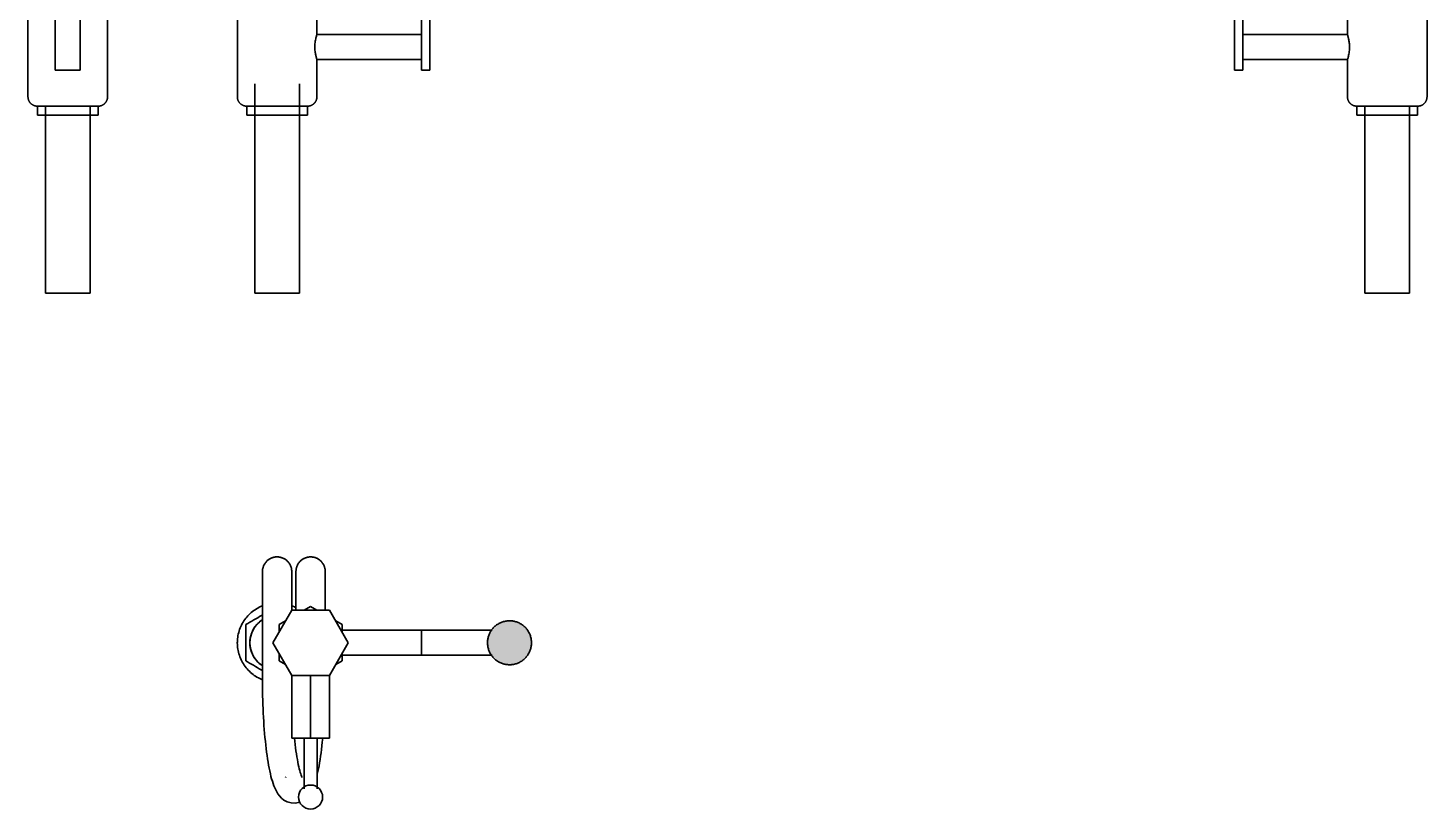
# Model space of a CAD drawing. Header units: millimetres. Extents: x -11989 to -4071, y -1478 to 4600.
# Drawn here: x -10757 to -10089, y 3761 to 4134 of the extents above; entities that cross this region are included whole.
import ezdxf

# ---------------------------------------------------------------- set-up
doc = ezdxf.new("R2010")
doc.units = ezdxf.units.MM
doc.layers.add('P-PIPE', color=7, linetype='Continuous', lineweight=35)

# ---------------------------------------------------------------- blocks, each defined once
blk = doc.blocks.new('Закладная прямая СГК_до70гр_ - Закладная прямая СГК_до70гр_-21976343-Разрез 4')
at = {"layer": 'P-PIPE'}
for p, q in [((-10176.79, 4113.69), (-10176.79, 4144.69)), ((-10126.79, 4148.44), (-10126.79, 4130.69)), ((-10088.79, 4100.94), (-10088.79, 4148.44)), ((-10180.79, 4138.69), (-10180.79, 4113.69)), ((-10126.79, 4130.69), (-10176.79, 4130.69)), ((-10176.79, 4118.69), (-10126.79, 4118.69)), ((-10126.79, 4118.69), (-10126.79, 4100.94)), ((-10180.79, 4113.69), (-10176.79, 4113.69)), ((-10118.44, 4096.63), (-10118.44, 4007.19)), ((-10097.14, 4007.19), (-10097.14, 4096.63)), ((-10122.29, 4096.44), (-10122.29, 4092.19)), ((-10122.29, 4096.44), (-10093.29, 4096.44)), ((-10122.29, 4092.19), (-10093.29, 4092.19)), ((-10093.29, 4092.19), (-10093.29, 4096.44)), ((-10097.14, 4007.19), (-10118.44, 4007.19))]:
    blk.add_line(p, q, dxfattribs=at)
at = {"layer": 'P-PIPE', "flags": 128}
for points in [[(-10122.29, 4096.44), (-10122.47, 4096.44), (-10122.65, 4096.45), (-10122.83, 4096.47), (-10123.01, 4096.49), (-10123.19, 4096.53), (-10123.36, 4096.56), (-10123.54, 4096.61), (-10123.71, 4096.66), (-10123.88, 4096.72), (-10124.04, 4096.79), (-10124.21, 4096.86), (-10124.37, 4096.94), (-10124.53, 4097.03), (-10124.68, 4097.12), (-10124.83, 4097.22), (-10124.98, 4097.33), (-10125.12, 4097.44), (-10125.26, 4097.55), (-10125.39, 4097.67), (-10125.52, 4097.8), (-10125.64, 4097.93), (-10125.76, 4098.07), (-10125.87, 4098.21), (-10125.98, 4098.35), (-10126.08, 4098.5), (-10126.17, 4098.66), (-10126.26, 4098.81), (-10126.34, 4098.97), (-10126.42, 4099.14), (-10126.49, 4099.3), (-10126.55, 4099.47), (-10126.6, 4099.65), (-10126.65, 4099.82), (-10126.69, 4099.99), (-10126.73, 4100.17), (-10126.75, 4100.35), (-10126.77, 4100.53), (-10126.79, 4100.71), (-10126.79, 4100.89), (-10126.79, 4100.94)], [(-10088.79, 4100.94), (-10088.8, 4100.76), (-10088.81, 4100.58), (-10088.82, 4100.4), (-10088.85, 4100.22), (-10088.88, 4100.04), (-10088.92, 4099.87), (-10088.97, 4099.69), (-10089.02, 4099.52), (-10089.08, 4099.35), (-10089.15, 4099.18), (-10089.22, 4099.02), (-10089.3, 4098.86), (-10089.39, 4098.7), (-10089.48, 4098.55), (-10089.58, 4098.39), (-10089.68, 4098.25), (-10089.79, 4098.11), (-10089.91, 4097.97), (-10090.03, 4097.84), (-10090.16, 4097.71), (-10090.29, 4097.58), (-10090.42, 4097.47), (-10090.57, 4097.36), (-10090.71, 4097.25), (-10090.86, 4097.15), (-10091.01, 4097.05), (-10091.17, 4096.97), (-10091.33, 4096.89), (-10091.49, 4096.81), (-10091.66, 4096.74), (-10091.83, 4096.68), (-10092, 4096.62), (-10092.17, 4096.58), (-10092.35, 4096.54), (-10092.53, 4096.5), (-10092.7, 4096.47), (-10092.88, 4096.45), (-10093.06, 4096.44), (-10093.24, 4096.44), (-10093.29, 4096.44)], [(-10119.23, 4096.44), (-10119.58, 4096.44), (-10119.91, 4096.44), (-10120.22, 4096.44), (-10120.51, 4096.44), (-10120.77, 4096.44), (-10121.02, 4096.44), (-10121.25, 4096.44), (-10121.45, 4096.44), (-10121.64, 4096.44), (-10121.8, 4096.44), (-10121.94, 4096.44), (-10122.05, 4096.44), (-10122.15, 4096.44), (-10122.22, 4096.44), (-10122.26, 4096.44), (-10122.29, 4096.44), (-10122.29, 4096.44)], [(-10122.29, 4096.44), (-10122.28, 4096.44), (-10122.25, 4096.44), (-10122.19, 4096.44), (-10122.11, 4096.44), (-10122, 4096.44), (-10121.88, 4096.44), (-10121.73, 4096.44), (-10121.56, 4096.44), (-10121.36, 4096.44), (-10121.15, 4096.44), (-10120.91, 4096.44), (-10120.65, 4096.44), (-10120.37, 4096.44), (-10120.08, 4096.44), (-10119.76, 4096.44), (-10119.42, 4096.44), (-10119.07, 4096.44), (-10118.69, 4096.44), (-10118.3, 4096.44), (-10117.89, 4096.44), (-10117.47, 4096.44), (-10117.03, 4096.44), (-10116.58, 4096.44), (-10116.11, 4096.44), (-10115.63, 4096.44), (-10115.13, 4096.44), (-10114.63, 4096.44), (-10114.11, 4096.44), (-10113.58, 4096.44), (-10113.05, 4096.44), (-10112.5, 4096.44), (-10111.95, 4096.44), (-10111.39, 4096.44), (-10110.83, 4096.44), (-10110.26, 4096.44), (-10109.68, 4096.44), (-10109.11, 4096.44), (-10108.53, 4096.44), (-10107.95, 4096.44), (-10107.37, 4096.44), (-10106.79, 4096.44), (-10106.21, 4096.44), (-10105.64, 4096.44), (-10105.06, 4096.44), (-10104.5, 4096.44), (-10103.94, 4096.44), (-10103.38, 4096.44), (-10102.83, 4096.44), (-10102.29, 4096.44), (-10101.76, 4096.44), (-10101.23, 4096.44), (-10100.72, 4096.44), (-10100.22, 4096.44), (-10099.73, 4096.44), (-10099.26, 4096.44), (-10098.8, 4096.44), (-10098.35, 4096.44), (-10097.92, 4096.44), (-10097.5, 4096.44), (-10097.1, 4096.44), (-10096.72, 4096.44), (-10096.35, 4096.44), (-10096, 4096.44), (-10095.68, 4096.44), (-10095.37, 4096.44), (-10095.08, 4096.44), (-10094.81, 4096.44), (-10094.56, 4096.44), (-10094.33, 4096.44), (-10094.13, 4096.44), (-10093.95, 4096.44), (-10093.78, 4096.44), (-10093.65, 4096.44), (-10093.53, 4096.44), (-10093.44, 4096.44), (-10093.37, 4096.44), (-10093.32, 4096.44), (-10093.29, 4096.44), (-10093.29, 4096.44)], [(-10093.29, 4096.44), (-10093.3, 4096.44), (-10093.34, 4096.44), (-10093.4, 4096.44), (-10093.48, 4096.44), (-10093.58, 4096.44), (-10093.71, 4096.44), (-10093.86, 4096.44), (-10094.03, 4096.44), (-10094.22, 4096.44), (-10094.44, 4096.44), (-10094.67, 4096.44), (-10094.93, 4096.44), (-10095.21, 4096.44), (-10095.51, 4096.44), (-10095.82, 4096.44), (-10096.16, 4096.44), (-10096.38, 4096.44)]]:
    blk.add_lwpolyline(points, dxfattribs=at)
at = {"layer": 'P-PIPE'}
blk.add_open_spline([(-10126.79, 4130.69), (-10126.79, 4130.68), (-10126.77, 4130.61), (-10126.69, 4130.35), (-10126.56, 4129.9), (-10126.4, 4129.3), (-10126.23, 4128.56), (-10126.06, 4127.71), (-10125.93, 4126.75), (-10125.83, 4125.65), (-10125.81, 4124.64), (-10125.84, 4123.76), (-10125.9, 4122.92), (-10126.02, 4121.87), (-10126.23, 4120.8), (-10126.44, 4119.89), (-10126.7, 4118.97), (-10126.79, 4118.7), (-10126.79, 4118.69)], degree=3, knots=[0, 0, 0, 0, 0.055556, 0.111111, 0.166667, 0.222222, 0.277778, 0.333333, 0.388889, 0.444444, 0.513889, 0.548611, 0.583333, 0.652778, 0.722222, 0.791667, 0.861111, 1, 1, 1, 1], dxfattribs=at)
blk = doc.blocks.new('Закладная прямая СГК _с перкинсом_ - Закладная прямая СГК _с перкинсом_-V39-Разрез 4')
at = {"layer": 'P-PIPE'}
for p, q in [((-10757.06, 4148.44), (-10757.06, 4100.94)), ((-10719.06, 4100.94), (-10719.06, 4148.44)), ((-10744.06, 4113.69), (-10744.06, 4138.69)), ((-10732.06, 4138.69), (-10732.06, 4113.69)), ((-10732.06, 4113.69), (-10744.06, 4113.69)), ((-10748.71, 4096.63), (-10748.71, 4007.19)), ((-10727.41, 4007.19), (-10727.41, 4096.61)), ((-10752.56, 4096.44), (-10752.56, 4092.19)), ((-10752.56, 4096.44), (-10738.06, 4096.44)), ((-10752.56, 4092.19), (-10738.06, 4092.19)), ((-10738.06, 4096.44), (-10723.56, 4096.44)), ((-10738.06, 4092.19), (-10723.56, 4092.19)), ((-10723.56, 4092.19), (-10723.56, 4096.44)), ((-10727.41, 4007.19), (-10748.71, 4007.19))]:
    blk.add_line(p, q, dxfattribs=at)
at = {"layer": 'P-PIPE', "flags": 128}
for points in [[(-10752.56, 4096.44), (-10752.74, 4096.44), (-10752.92, 4096.45), (-10753.1, 4096.47), (-10753.27, 4096.49), (-10753.45, 4096.53), (-10753.63, 4096.56), (-10753.8, 4096.61), (-10753.97, 4096.66), (-10754.14, 4096.72), (-10754.31, 4096.79), (-10754.47, 4096.86), (-10754.63, 4096.94), (-10754.79, 4097.03), (-10754.95, 4097.12), (-10755.1, 4097.22), (-10755.24, 4097.33), (-10755.39, 4097.44), (-10755.52, 4097.55), (-10755.66, 4097.67), (-10755.78, 4097.8), (-10755.91, 4097.93), (-10756.02, 4098.07), (-10756.14, 4098.21), (-10756.24, 4098.35), (-10756.34, 4098.5), (-10756.44, 4098.66), (-10756.53, 4098.81), (-10756.61, 4098.97), (-10756.68, 4099.14), (-10756.75, 4099.3), (-10756.81, 4099.47), (-10756.87, 4099.65), (-10756.92, 4099.82), (-10756.96, 4099.99), (-10756.99, 4100.17), (-10757.02, 4100.35), (-10757.04, 4100.53), (-10757.05, 4100.71), (-10757.06, 4100.89), (-10757.06, 4100.94)], [(-10719.06, 4100.94), (-10719.06, 4100.76), (-10719.07, 4100.58), (-10719.09, 4100.4), (-10719.11, 4100.22), (-10719.15, 4100.04), (-10719.19, 4099.87), (-10719.23, 4099.69), (-10719.28, 4099.52), (-10719.34, 4099.35), (-10719.41, 4099.18), (-10719.49, 4099.02), (-10719.56, 4098.86), (-10719.65, 4098.7), (-10719.74, 4098.55), (-10719.84, 4098.39), (-10719.95, 4098.25), (-10720.06, 4098.11), (-10720.17, 4097.97), (-10720.29, 4097.84), (-10720.42, 4097.71), (-10720.55, 4097.58), (-10720.69, 4097.47), (-10720.83, 4097.36), (-10720.98, 4097.25), (-10721.13, 4097.15), (-10721.28, 4097.05), (-10721.44, 4096.97), (-10721.6, 4096.89), (-10721.76, 4096.81), (-10721.93, 4096.74), (-10722.09, 4096.68), (-10722.27, 4096.62), (-10722.44, 4096.58), (-10722.61, 4096.54), (-10722.79, 4096.5), (-10722.97, 4096.47), (-10723.15, 4096.45), (-10723.33, 4096.44), (-10723.51, 4096.44), (-10723.56, 4096.44)], [(-10749.59, 4096.44), (-10749.93, 4096.44), (-10750.26, 4096.44), (-10750.56, 4096.44), (-10750.84, 4096.44), (-10751.11, 4096.44), (-10751.35, 4096.44), (-10751.57, 4096.44), (-10751.77, 4096.44), (-10751.95, 4096.44), (-10752.1, 4096.44), (-10752.24, 4096.44), (-10752.35, 4096.44), (-10752.43, 4096.44), (-10752.5, 4096.44), (-10752.54, 4096.44), (-10752.56, 4096.44), (-10752.56, 4096.44)], [(-10752.56, 4096.44), (-10752.54, 4096.44), (-10752.51, 4096.44), (-10752.45, 4096.44), (-10752.37, 4096.44), (-10752.27, 4096.44), (-10752.14, 4096.44), (-10751.99, 4096.44), (-10751.82, 4096.44), (-10751.63, 4096.44), (-10751.41, 4096.44), (-10751.18, 4096.44), (-10750.92, 4096.44), (-10750.64, 4096.44), (-10750.34, 4096.44), (-10750.02, 4096.44), (-10749.69, 4096.44), (-10749.33, 4096.44), (-10748.96, 4096.44), (-10748.57, 4096.44), (-10748.16, 4096.44), (-10747.73, 4096.44), (-10747.3, 4096.44), (-10746.84, 4096.44), (-10746.37, 4096.44), (-10745.89, 4096.44), (-10745.4, 4096.44), (-10744.89, 4096.44), (-10744.37, 4096.44), (-10743.85, 4096.44), (-10743.31, 4096.44), (-10742.77, 4096.44), (-10742.21, 4096.44), (-10741.65, 4096.44), (-10741.09, 4096.44), (-10740.52, 4096.44), (-10739.95, 4096.44), (-10739.37, 4096.44), (-10738.79, 4096.44), (-10738.21, 4096.44), (-10738.06, 4096.44)], [(-10738.06, 4096.44), (-10737.48, 4096.44), (-10736.9, 4096.44), (-10736.32, 4096.44), (-10735.75, 4096.44), (-10735.18, 4096.44), (-10734.61, 4096.44), (-10734.05, 4096.44), (-10733.5, 4096.44), (-10732.95, 4096.44), (-10732.41, 4096.44), (-10731.88, 4096.44), (-10731.36, 4096.44), (-10730.85, 4096.44), (-10730.35, 4096.44), (-10729.87, 4096.44), (-10729.4, 4096.44), (-10728.94, 4096.44), (-10728.5, 4096.44), (-10728.07, 4096.44), (-10727.65, 4096.44), (-10727.26, 4096.44), (-10726.88, 4096.44), (-10726.52, 4096.44), (-10726.18, 4096.44), (-10725.86, 4096.44), (-10725.55, 4096.44), (-10725.27, 4096.44), (-10725, 4096.44), (-10724.76, 4096.44), (-10724.54, 4096.44), (-10724.34, 4096.44), (-10724.17, 4096.44), (-10724.01, 4096.44), (-10723.88, 4096.44), (-10723.77, 4096.44), (-10723.68, 4096.44), (-10723.62, 4096.44), (-10723.58, 4096.44), (-10723.56, 4096.44), (-10723.56, 4096.44)], [(-10723.56, 4096.44), (-10723.57, 4096.44), (-10723.6, 4096.44), (-10723.66, 4096.44), (-10723.74, 4096.44), (-10723.85, 4096.44), (-10723.97, 4096.44), (-10724.12, 4096.44), (-10724.29, 4096.44), (-10724.49, 4096.44), (-10724.7, 4096.44), (-10724.94, 4096.44), (-10725.19, 4096.44), (-10725.47, 4096.44), (-10725.77, 4096.44), (-10726.09, 4096.44), (-10726.43, 4096.44), (-10726.78, 4096.44)]]:
    blk.add_lwpolyline(points, dxfattribs=at)
blk = doc.blocks.new('Закладная прямая СГК _с перкинсом_ - Закладная прямая СГК _с перкинсом_-V27-Разрез 4')
at = {"layer": 'P-PIPE'}
for p, q in [((-8947.99, 807.75), (-8947.99, 760.25)), ((-8909.99, 790), (-8909.99, 807.75)), ((-8859.99, 804), (-8859.99, 773)), ((-8855.99, 773), (-8855.99, 798)), ((-8859.99, 790), (-8909.99, 790)), ((-8909.99, 760.25), (-8909.99, 778)), ((-8909.99, 778), (-8859.99, 778)), ((-8859.99, 773), (-8855.99, 773)), ((-8939.64, 766.5), (-8939.64, 666.5)), ((-8918.34, 666.5), (-8918.34, 766.5)), ((-8943.49, 755.75), (-8943.49, 751.5)), ((-8943.49, 755.75), (-8914.49, 755.75)), ((-8914.49, 751.5), (-8914.49, 755.75)), ((-8943.49, 751.5), (-8914.49, 751.5)), ((-8928.99, 666.5), (-8939.64, 666.5)), ((-8918.34, 666.5), (-8928.99, 666.5))]:
    blk.add_line(p, q, dxfattribs=at)
at = {"layer": 'P-PIPE', "flags": 128}
for points in [[(-8943.49, 755.75), (-8943.67, 755.75), (-8943.85, 755.76), (-8944.03, 755.78), (-8944.21, 755.81), (-8944.39, 755.84), (-8944.56, 755.88), (-8944.74, 755.93), (-8944.91, 755.98), (-8945.08, 756.04), (-8945.25, 756.11), (-8945.41, 756.18), (-8945.57, 756.26), (-8945.73, 756.34), (-8945.88, 756.44), (-8946.04, 756.54), (-8946.18, 756.64), (-8946.32, 756.75), (-8946.46, 756.87), (-8946.59, 756.99), (-8946.72, 757.11), (-8946.85, 757.25), (-8946.96, 757.38), (-8947.07, 757.52), (-8947.18, 757.67), (-8947.28, 757.82), (-8947.38, 757.97), (-8947.46, 758.13), (-8947.54, 758.29), (-8947.62, 758.45), (-8947.69, 758.62), (-8947.75, 758.79), (-8947.81, 758.96), (-8947.85, 759.13), (-8947.89, 759.31), (-8947.93, 759.49), (-8947.96, 759.66), (-8947.98, 759.84), (-8947.99, 760.02), (-8947.99, 760.2), (-8947.99, 760.25)], [(-8940.44, 755.75), (-8940.78, 755.75), (-8941.11, 755.75), (-8941.42, 755.75), (-8941.71, 755.75), (-8941.98, 755.75), (-8942.22, 755.75), (-8942.45, 755.75), (-8942.66, 755.75), (-8942.84, 755.75), (-8943, 755.75), (-8943.14, 755.75), (-8943.26, 755.75), (-8943.35, 755.75), (-8943.42, 755.75), (-8943.47, 755.75), (-8943.49, 755.75), (-8943.49, 755.75)], [(-8943.49, 755.75), (-8943.48, 755.75), (-8943.45, 755.75), (-8943.39, 755.75), (-8943.31, 755.75), (-8943.21, 755.75), (-8943.08, 755.75), (-8942.93, 755.75), (-8942.76, 755.75), (-8942.56, 755.75), (-8942.35, 755.75), (-8942.11, 755.75), (-8941.86, 755.75), (-8941.58, 755.75), (-8941.28, 755.75), (-8940.96, 755.75), (-8940.62, 755.75), (-8940.27, 755.75), (-8939.9, 755.75), (-8939.5, 755.75), (-8939.1, 755.75), (-8938.67, 755.75), (-8938.23, 755.75), (-8937.78, 755.75), (-8937.31, 755.75), (-8936.83, 755.75), (-8936.33, 755.75), (-8935.83, 755.75), (-8935.31, 755.75), (-8934.78, 755.75), (-8934.25, 755.75), (-8933.7, 755.75), (-8933.15, 755.75), (-8932.59, 755.75), (-8932.03, 755.75), (-8931.46, 755.75), (-8930.89, 755.75), (-8930.31, 755.75), (-8929.73, 755.75), (-8929.15, 755.75), (-8928.57, 755.75), (-8927.99, 755.75), (-8927.41, 755.75), (-8926.84, 755.75), (-8926.27, 755.75), (-8925.7, 755.75), (-8925.14, 755.75), (-8924.58, 755.75), (-8924.03, 755.75), (-8923.49, 755.75), (-8922.96, 755.75), (-8922.44, 755.75), (-8921.93, 755.75), (-8921.43, 755.75), (-8920.94, 755.75), (-8920.46, 755.75), (-8920, 755.75), (-8919.55, 755.75), (-8919.12, 755.75), (-8918.7, 755.75), (-8918.3, 755.75), (-8917.92, 755.75), (-8917.55, 755.75), (-8917.21, 755.75), (-8916.88, 755.75), (-8916.57, 755.75), (-8916.28, 755.75), (-8916.01, 755.75), (-8915.76, 755.75), (-8915.54, 755.75), (-8915.33, 755.75), (-8915.15, 755.75), (-8914.99, 755.75), (-8914.85, 755.75), (-8914.73, 755.75), (-8914.64, 755.75), (-8914.57, 755.75), (-8914.52, 755.75), (-8914.5, 755.75), (-8914.49, 755.75)], [(-8914.49, 755.75), (-8914.51, 755.75), (-8914.54, 755.75), (-8914.6, 755.75), (-8914.68, 755.75), (-8914.78, 755.75), (-8914.91, 755.75), (-8915.06, 755.75), (-8915.23, 755.75), (-8915.42, 755.75), (-8915.64, 755.75), (-8915.88, 755.75), (-8916.13, 755.75), (-8916.41, 755.75), (-8916.71, 755.75), (-8917.03, 755.75), (-8917.36, 755.75), (-8917.72, 755.75)], [(-8909.99, 760.25), (-8910, 760.07), (-8910.01, 759.89), (-8910.03, 759.71), (-8910.05, 759.53), (-8910.08, 759.36), (-8910.12, 759.18), (-8910.17, 759.01), (-8910.22, 758.83), (-8910.28, 758.66), (-8910.35, 758.5), (-8910.42, 758.33), (-8910.5, 758.17), (-8910.59, 758.01), (-8910.68, 757.86), (-8910.78, 757.71), (-8910.88, 757.56), (-8911, 757.42), (-8911.11, 757.28), (-8911.23, 757.15), (-8911.36, 757.02), (-8911.49, 756.9), (-8911.63, 756.78), (-8911.77, 756.67), (-8911.91, 756.56), (-8912.06, 756.46), (-8912.22, 756.37), (-8912.37, 756.28), (-8912.53, 756.2), (-8912.7, 756.12), (-8912.86, 756.06), (-8913.03, 755.99), (-8913.2, 755.94), (-8913.38, 755.89), (-8913.55, 755.85), (-8913.73, 755.82), (-8913.91, 755.79), (-8914.09, 755.77), (-8914.27, 755.76), (-8914.45, 755.75), (-8914.49, 755.75)]]:
    blk.add_lwpolyline(points, dxfattribs=at)
at = {"layer": 'P-PIPE'}
blk.add_open_spline([(-8909.99, 778), (-8909.99, 778), (-8910.02, 778.07), (-8910.1, 778.33), (-8910.23, 778.78), (-8910.39, 779.38), (-8910.56, 780.12), (-8910.72, 780.98), (-8910.86, 781.93), (-8910.95, 783.03), (-8910.97, 784.05), (-8910.95, 784.92), (-8910.89, 785.77), (-8910.76, 786.81), (-8910.56, 787.89), (-8910.35, 788.79), (-8910.09, 789.71), (-8909.99, 789.99), (-8909.99, 790)], degree=3, knots=[0, 0, 0, 0, 0.055556, 0.111111, 0.166667, 0.222222, 0.277778, 0.333333, 0.388889, 0.444444, 0.513889, 0.548611, 0.583333, 0.652778, 0.722222, 0.791667, 0.861111, 1, 1, 1, 1], dxfattribs=at)
blk = doc.blocks.new('Закладная прямая СГК _с перкинсом_ - Закладная прямая СГК _с перкинсом_-V41-Разрез 4')
at = {"layer": 'P-PIPE', "true_color": 0xff8000}
for points in [[(-10537.56, 3840.17), (-10533.06, 3840.17), (-10530.06, 3845.36), (-10524.06, 3845.36), (-10521.06, 3840.17), (-10516.56, 3840.17), (-10517.96, 3845.42), (-10521.81, 3849.26), (-10527.06, 3850.67), (-10532.31, 3849.26), (-10536.24, 3845.09), (-10537.21, 3841.45)], [(-10521.06, 3840.17), (-10524.06, 3845.36), (-10530.06, 3845.36), (-10533.06, 3840.17), (-10523.74, 3840.17)], [(-10527.06, 3829.67), (-10521.81, 3831.07), (-10517.87, 3835.25), (-10516.56, 3840.17), (-10521.06, 3840.17), (-10524.06, 3834.97), (-10530.06, 3834.97), (-10533.06, 3840.17), (-10537.56, 3840.17), (-10536.15, 3834.92), (-10532.31, 3831.07)], [(-10524.06, 3834.97), (-10521.06, 3840.17), (-10533.06, 3840.17), (-10530.06, 3834.97)]]:
    blk.add_hatch(color=30, dxfattribs=at).paths.add_polyline_path(points)
at = {"layer": 'P-PIPE'}
for p, q in [((-10622.06, 3857.49), (-10625.06, 3855.76)), ((-10619.06, 3855.76), (-10622.06, 3857.49)), ((-10631.06, 3855.76), (-10640.06, 3840.17)), ((-10634.06, 3850.56), (-10637.06, 3848.83)), ((-10613.06, 3855.76), (-10631.06, 3855.76)), ((-10604.06, 3840.17), (-10613.06, 3855.76)), ((-10607.06, 3848.83), (-10610.06, 3850.56)), ((-10637.06, 3848.83), (-10637.06, 3845.36)), ((-10607.06, 3845.36), (-10607.06, 3848.83)), ((-10569.06, 3846.17), (-10607.06, 3846.17)), ((-10569.06, 3846.17), (-10535.41, 3846.17)), ((-10569.06, 3846.17), (-10569.06, 3834.17)), ((-10640.06, 3840.17), (-10631.06, 3824.58)), ((-10613.06, 3824.58), (-10604.06, 3840.17)), ((-10637.06, 3834.97), (-10637.06, 3831.51)), ((-10637.06, 3831.51), (-10634.06, 3829.77)), ((-10610.06, 3829.77), (-10607.06, 3831.51)), ((-10607.06, 3831.51), (-10607.06, 3834.97)), ((-10607.06, 3834.17), (-10569.06, 3834.17)), ((-10535.4, 3834.17), (-10569.06, 3834.17)), ((-10631.06, 3824.58), (-10613.06, 3824.58)), ((-10631.06, 3794.58), (-10631.06, 3824.58)), ((-10622.06, 3794.58), (-10622.06, 3824.58)), ((-10613.06, 3794.58), (-10613.06, 3824.58)), ((-10622.06, 3794.58), (-10631.06, 3794.58)), ((-10625.21, 3794.58), (-10625.21, 3770.4)), ((-10613.06, 3794.58), (-10622.06, 3794.58)), ((-10618.91, 3770.4), (-10618.91, 3794.58))]:
    blk.add_line(p, q, dxfattribs=at)
at = {"layer": 'P-PIPE', "flags": 128}
for points in [[(-10645.27, 3857.75), (-10645.96, 3857.44), (-10646.65, 3857.11), (-10647.32, 3856.76), (-10647.97, 3856.37), (-10648.61, 3855.96), (-10649.24, 3855.53), (-10649.84, 3855.07), (-10650.43, 3854.59), (-10651, 3854.08), (-10651.54, 3853.55), (-10652.07, 3853), (-10652.57, 3852.43), (-10653.05, 3851.84), (-10653.5, 3851.23), (-10653.93, 3850.6), (-10654.34, 3849.96), (-10654.72, 3849.3), (-10655.07, 3848.63), (-10655.39, 3847.94), (-10655.69, 3847.24), (-10655.96, 3846.53), (-10656.2, 3845.81), (-10656.41, 3845.08), (-10656.59, 3844.34), (-10656.74, 3843.6), (-10656.87, 3842.85), (-10656.96, 3842.09), (-10657.02, 3841.34), (-10657.05, 3840.58), (-10657.06, 3840.17)], [(-10629.1, 3856.92), (-10629.78, 3857.27), (-10630.47, 3857.59), (-10631.12, 3857.85)], [(-10516.56, 3840.17), (-10516.56, 3840.59), (-10516.59, 3841.01), (-10516.63, 3841.42), (-10516.69, 3841.84), (-10516.77, 3842.25), (-10516.86, 3842.66), (-10516.97, 3843.07), (-10517.09, 3843.47), (-10517.23, 3843.87), (-10517.39, 3844.26), (-10517.56, 3844.64), (-10517.74, 3845.02), (-10517.94, 3845.38), (-10518.16, 3845.74), (-10518.39, 3846.1), (-10518.63, 3846.44), (-10518.89, 3846.77), (-10519.16, 3847.09), (-10519.45, 3847.4), (-10519.74, 3847.7), (-10520.05, 3847.99), (-10520.37, 3848.26), (-10520.7, 3848.52), (-10521.03, 3848.77), (-10521.38, 3849), (-10521.74, 3849.22), (-10522.11, 3849.43), (-10522.48, 3849.62), (-10522.86, 3849.79), (-10523.25, 3849.95), (-10523.65, 3850.1), (-10524.05, 3850.23), (-10524.45, 3850.34), (-10524.86, 3850.43), (-10525.27, 3850.51), (-10525.69, 3850.58), (-10526.1, 3850.62), (-10526.52, 3850.65), (-10526.94, 3850.67), (-10527.36, 3850.66), (-10527.78, 3850.64), (-10528.2, 3850.6), (-10528.62, 3850.55), (-10529.03, 3850.48), (-10529.44, 3850.39), (-10529.85, 3850.29), (-10530.25, 3850.17), (-10530.65, 3850.03), (-10531.04, 3849.88), (-10531.43, 3849.71), (-10531.8, 3849.53), (-10532.17, 3849.33), (-10532.54, 3849.12), (-10532.89, 3848.9), (-10533.24, 3848.66), (-10533.57, 3848.4), (-10533.89, 3848.13), (-10534.21, 3847.85), (-10534.51, 3847.56), (-10534.8, 3847.26), (-10535.08, 3846.94), (-10535.34, 3846.62), (-10535.59, 3846.28), (-10535.83, 3845.93), (-10536.05, 3845.58), (-10536.26, 3845.22), (-10536.46, 3844.84), (-10536.64, 3844.46), (-10536.8, 3844.08), (-10536.95, 3843.68), (-10537.08, 3843.29), (-10537.2, 3842.88), (-10537.3, 3842.47), (-10537.38, 3842.06), (-10537.45, 3841.65), (-10537.5, 3841.23), (-10537.54, 3840.81), (-10537.55, 3840.39), (-10537.56, 3840.17)], [(-10657.06, 3840.17), (-10657.04, 3839.41), (-10657, 3838.65), (-10656.92, 3837.89), (-10656.81, 3837.14), (-10656.68, 3836.39), (-10656.51, 3835.65), (-10656.32, 3834.92), (-10656.09, 3834.19), (-10655.84, 3833.47), (-10655.56, 3832.77), (-10655.25, 3832.07), (-10654.91, 3831.39), (-10654.54, 3830.73), (-10654.15, 3830.07), (-10653.74, 3829.44), (-10653.3, 3828.82), (-10652.83, 3828.22), (-10652.34, 3827.64), (-10651.83, 3827.08), (-10651.29, 3826.54), (-10650.74, 3826.02), (-10650.16, 3825.52), (-10649.57, 3825.05), (-10648.95, 3824.6), (-10648.32, 3824.18), (-10647.67, 3823.78), (-10647.01, 3823.41), (-10646.33, 3823.06), (-10645.64, 3822.75), (-10645.04, 3822.5)], [(-10537.56, 3840.17), (-10537.55, 3839.75), (-10537.52, 3839.33), (-10537.48, 3838.91), (-10537.42, 3838.49), (-10537.35, 3838.08), (-10537.26, 3837.67), (-10537.15, 3837.26), (-10537.02, 3836.86), (-10536.88, 3836.47), (-10536.73, 3836.08), (-10536.56, 3835.69), (-10536.37, 3835.32), (-10536.17, 3834.95), (-10535.95, 3834.59), (-10535.72, 3834.24), (-10535.48, 3833.9), (-10535.22, 3833.56), (-10534.95, 3833.24), (-10534.67, 3832.93), (-10534.37, 3832.63), (-10534.06, 3832.35), (-10533.75, 3832.07), (-10533.42, 3831.81), (-10533.08, 3831.57), (-10532.73, 3831.33), (-10532.37, 3831.11), (-10532.01, 3830.91), (-10531.63, 3830.72), (-10531.25, 3830.54), (-10530.86, 3830.38), (-10530.47, 3830.24), (-10530.07, 3830.11), (-10529.66, 3830), (-10529.25, 3829.9), (-10528.84, 3829.82), (-10528.43, 3829.76), (-10528.01, 3829.71), (-10527.59, 3829.68), (-10527.17, 3829.67), (-10526.75, 3829.67), (-10526.33, 3829.69), (-10525.91, 3829.73), (-10525.5, 3829.78), (-10525.08, 3829.85), (-10524.67, 3829.94), (-10524.26, 3830.04), (-10523.86, 3830.16), (-10523.46, 3830.3), (-10523.07, 3830.45), (-10522.69, 3830.62), (-10522.31, 3830.8), (-10521.94, 3831), (-10521.58, 3831.21), (-10521.22, 3831.44), (-10520.88, 3831.68), (-10520.54, 3831.93), (-10520.22, 3832.2), (-10519.91, 3832.48), (-10519.6, 3832.77), (-10519.31, 3833.07), (-10519.04, 3833.39), (-10518.77, 3833.72), (-10518.52, 3834.05), (-10518.28, 3834.4), (-10518.06, 3834.75), (-10517.85, 3835.12), (-10517.66, 3835.49), (-10517.48, 3835.87), (-10517.31, 3836.26), (-10517.16, 3836.65), (-10517.03, 3837.05), (-10516.91, 3837.45), (-10516.81, 3837.86), (-10516.73, 3838.27), (-10516.66, 3838.68), (-10516.61, 3839.1), (-10516.58, 3839.52), (-10516.56, 3839.94), (-10516.56, 3840.17)]]:
    blk.add_lwpolyline(points, dxfattribs=at)
at = {"layer": 'P-PIPE'}
for start, end in [(90, 270), (270, 90)]:
    blk.add_arc((-10622.06, 3766.49), 5.73, start, end, dxfattribs=at)
blk = doc.blocks.new('РОСМА_ПетлеваяТрубкаПрямая - Прямая из углеродистой стали-V42-Разрез 4')
at = {"layer": 'P-PIPE'}
for p, q in [((-10615.06, 3856.92), (-10615.06, 3855.76)), ((-10634.04, 3775.84), (-10633.92, 3776.07))]:
    blk.add_line(p, q, dxfattribs=at)
at = {"layer": 'P-PIPE', "flags": 128}
for points in [[(-10645.06, 3874.17), (-10645.05, 3874.45), (-10645.03, 3874.73), (-10645.01, 3875), (-10644.97, 3875.28), (-10644.92, 3875.56), (-10644.86, 3875.83), (-10644.78, 3876.1), (-10644.7, 3876.37), (-10644.61, 3876.63), (-10644.5, 3876.89), (-10644.39, 3877.15), (-10644.27, 3877.4), (-10644.13, 3877.64), (-10643.99, 3877.88), (-10643.83, 3878.12), (-10643.67, 3878.35), (-10643.5, 3878.57), (-10643.32, 3878.78), (-10643.13, 3878.99), (-10642.93, 3879.19), (-10642.73, 3879.38), (-10642.52, 3879.56), (-10642.3, 3879.74), (-10642.07, 3879.9), (-10641.84, 3880.06), (-10641.6, 3880.2), (-10641.36, 3880.34), (-10641.11, 3880.47), (-10640.85, 3880.58), (-10640.59, 3880.69), (-10640.33, 3880.79), (-10640.18, 3880.84)], [(-10640.18, 3880.84), (-10639.91, 3880.92), (-10639.64, 3880.99), (-10639.37, 3881.04), (-10639.09, 3881.09), (-10638.81, 3881.13), (-10638.53, 3881.15), (-10638.25, 3881.16), (-10637.97, 3881.17), (-10637.69, 3881.16), (-10637.41, 3881.14), (-10637.14, 3881.11), (-10636.86, 3881.06), (-10636.58, 3881.01), (-10636.31, 3880.95), (-10636.04, 3880.87), (-10635.78, 3880.78), (-10635.51, 3880.69), (-10635.25, 3880.58), (-10635, 3880.46), (-10634.75, 3880.34), (-10634.51, 3880.2), (-10634.27, 3880.05), (-10634.04, 3879.9), (-10633.81, 3879.73), (-10633.59, 3879.56), (-10633.38, 3879.37), (-10633.17, 3879.18), (-10632.98, 3878.98), (-10632.79, 3878.78), (-10632.61, 3878.56), (-10632.44, 3878.34), (-10632.28, 3878.11), (-10632.12, 3877.88), (-10631.98, 3877.64), (-10631.84, 3877.39), (-10631.72, 3877.14), (-10631.61, 3876.89), (-10631.5, 3876.63), (-10631.41, 3876.36), (-10631.33, 3876.09), (-10631.26, 3875.82), (-10631.19, 3875.55), (-10631.14, 3875.27), (-10631.11, 3875), (-10631.08, 3874.72), (-10631.06, 3874.44), (-10631.06, 3874.17)], [(-10629.06, 3874.17), (-10629.05, 3874.45), (-10629.03, 3874.73), (-10629.01, 3875), (-10628.97, 3875.28), (-10628.92, 3875.56), (-10628.86, 3875.83), (-10628.78, 3876.1), (-10628.7, 3876.37), (-10628.61, 3876.63), (-10628.5, 3876.89), (-10628.39, 3877.15), (-10628.27, 3877.4), (-10628.13, 3877.64), (-10627.99, 3877.88), (-10627.83, 3878.12), (-10627.67, 3878.35), (-10627.5, 3878.57), (-10627.32, 3878.78), (-10627.13, 3878.99), (-10626.93, 3879.19), (-10626.73, 3879.38), (-10626.52, 3879.56), (-10626.3, 3879.74), (-10626.07, 3879.9), (-10625.84, 3880.06), (-10625.6, 3880.2), (-10625.36, 3880.34), (-10625.11, 3880.47), (-10624.85, 3880.58), (-10624.59, 3880.69), (-10624.33, 3880.79), (-10624.06, 3880.87), (-10623.79, 3880.95), (-10623.52, 3881.01), (-10623.25, 3881.06), (-10622.97, 3881.11), (-10622.69, 3881.14), (-10622.41, 3881.16), (-10622.13, 3881.17), (-10622.06, 3881.17)], [(-10622.06, 3881.17), (-10621.78, 3881.16), (-10621.5, 3881.14), (-10621.22, 3881.12), (-10620.94, 3881.08), (-10620.67, 3881.03), (-10620.39, 3880.97), (-10620.12, 3880.89), (-10619.85, 3880.81), (-10619.59, 3880.72), (-10619.33, 3880.61), (-10619.07, 3880.5), (-10618.82, 3880.38), (-10618.58, 3880.24), (-10618.34, 3880.1), (-10618.1, 3879.94), (-10617.88, 3879.78), (-10617.65, 3879.61), (-10617.44, 3879.43), (-10617.23, 3879.24), (-10617.03, 3879.04), (-10616.84, 3878.84), (-10616.66, 3878.63), (-10616.49, 3878.41), (-10616.32, 3878.18), (-10616.17, 3877.95), (-10616.02, 3877.71), (-10615.88, 3877.47), (-10615.76, 3877.22), (-10615.64, 3876.96), (-10615.53, 3876.7), (-10615.44, 3876.44), (-10615.35, 3876.17), (-10615.28, 3875.9), (-10615.21, 3875.63), (-10615.16, 3875.36), (-10615.12, 3875.08), (-10615.09, 3874.8), (-10615.07, 3874.52), (-10615.06, 3874.24), (-10615.06, 3874.17)], [(-10645.06, 3858.06), (-10645.06, 3859.53), (-10645.06, 3860.94), (-10645.06, 3862.29), (-10645.06, 3863.57), (-10645.06, 3864.79), (-10645.06, 3865.94), (-10645.06, 3867.02), (-10645.06, 3868.03), (-10645.06, 3868.97), (-10645.06, 3869.84), (-10645.06, 3870.63), (-10645.06, 3871.34), (-10645.06, 3871.97), (-10645.06, 3872.53), (-10645.06, 3873), (-10645.06, 3873.4), (-10645.06, 3873.71), (-10645.06, 3873.94), (-10645.06, 3874.09), (-10645.06, 3874.16), (-10645.06, 3874.17)], [(-10645.06, 3874.17), (-10645.06, 3874.13), (-10645.06, 3874), (-10645.06, 3873.8), (-10645.06, 3873.51), (-10645.06, 3873.14), (-10645.06, 3872.69), (-10645.06, 3872.16), (-10645.06, 3871.55), (-10645.06, 3870.87), (-10645.06, 3870.1), (-10645.06, 3869.26), (-10645.06, 3868.35), (-10645.06, 3867.36), (-10645.06, 3866.3), (-10645.06, 3865.17), (-10645.06, 3863.97), (-10645.06, 3862.71), (-10645.06, 3861.38), (-10645.06, 3860), (-10645.06, 3858.55), (-10645.06, 3857.04), (-10645.06, 3855.48), (-10645.06, 3853.87), (-10645.06, 3852.2), (-10645.06, 3850.49), (-10645.06, 3848.74), (-10645.06, 3846.94), (-10645.06, 3845.1), (-10645.06, 3843.23), (-10645.06, 3841.33), (-10645.06, 3839.39), (-10645.06, 3837.43), (-10645.06, 3835.45), (-10645.06, 3833.44), (-10645.06, 3831.42), (-10645.06, 3829.38), (-10645.06, 3827.34), (-10645.06, 3825.28), (-10645.06, 3823.22), (-10645.06, 3822.67)], [(-10631.06, 3855.76), (-10631.06, 3856.62), (-10631.06, 3858.15), (-10631.06, 3859.61), (-10631.06, 3861.02), (-10631.06, 3862.36), (-10631.06, 3863.64), (-10631.06, 3864.85), (-10631.06, 3866), (-10631.06, 3867.08), (-10631.06, 3868.09), (-10631.06, 3869.02), (-10631.06, 3869.88), (-10631.06, 3870.67), (-10631.06, 3871.37), (-10631.06, 3872), (-10631.06, 3872.56), (-10631.06, 3873.03), (-10631.06, 3873.42), (-10631.06, 3873.73), (-10631.06, 3873.95), (-10631.06, 3874.1), (-10631.06, 3874.16), (-10631.06, 3874.17)], [(-10631.06, 3874.17), (-10631.06, 3874.13), (-10631.06, 3874), (-10631.06, 3873.8), (-10631.06, 3873.51), (-10631.06, 3873.14), (-10631.06, 3872.69), (-10631.06, 3872.16), (-10631.06, 3871.55), (-10631.06, 3870.87), (-10631.06, 3870.1), (-10631.06, 3869.26), (-10631.06, 3868.35), (-10631.06, 3867.36), (-10631.06, 3866.3), (-10631.06, 3865.17), (-10631.06, 3863.97), (-10631.06, 3862.71), (-10631.06, 3861.38), (-10631.06, 3860), (-10631.06, 3858.55), (-10631.06, 3858.06)], [(-10629.06, 3855.76), (-10629.06, 3856.62), (-10629.06, 3858.15), (-10629.06, 3859.61), (-10629.06, 3861.02), (-10629.06, 3862.36), (-10629.06, 3863.64), (-10629.06, 3864.85), (-10629.06, 3866), (-10629.06, 3867.08), (-10629.06, 3868.09), (-10629.06, 3869.02), (-10629.06, 3869.88), (-10629.06, 3870.67), (-10629.06, 3871.37), (-10629.06, 3872), (-10629.06, 3872.56), (-10629.06, 3873.03), (-10629.06, 3873.42), (-10629.06, 3873.73), (-10629.06, 3873.95), (-10629.06, 3874.1), (-10629.06, 3874.16), (-10629.06, 3874.17)], [(-10629.06, 3874.17), (-10629.06, 3874.13), (-10629.06, 3874), (-10629.06, 3873.8), (-10629.06, 3873.51), (-10629.06, 3873.14), (-10629.06, 3872.69), (-10629.06, 3872.16), (-10629.06, 3871.55), (-10629.06, 3870.87), (-10629.06, 3870.1), (-10629.06, 3869.26), (-10629.06, 3868.35), (-10629.06, 3867.36), (-10629.06, 3866.3), (-10629.06, 3865.17), (-10629.06, 3863.97), (-10629.06, 3862.71), (-10629.06, 3861.38), (-10629.06, 3860), (-10629.06, 3858.55), (-10629.06, 3857.04), (-10629.06, 3856.92)], [(-10615.06, 3856.92), (-10615.06, 3858.43), (-10615.06, 3859.88), (-10615.06, 3861.27), (-10615.06, 3862.61), (-10615.06, 3863.87), (-10615.06, 3865.08), (-10615.06, 3866.21), (-10615.06, 3867.28), (-10615.06, 3868.27), (-10615.06, 3869.19), (-10615.06, 3870.04), (-10615.06, 3870.81), (-10615.06, 3871.5), (-10615.06, 3872.11), (-10615.06, 3872.65), (-10615.06, 3873.11), (-10615.06, 3873.48), (-10615.06, 3873.78), (-10615.06, 3873.99), (-10615.06, 3874.12), (-10615.06, 3874.17)], [(-10615.06, 3874.17), (-10615.06, 3874.13), (-10615.06, 3874), (-10615.06, 3873.8), (-10615.06, 3873.51), (-10615.06, 3873.14), (-10615.06, 3872.69), (-10615.06, 3872.16), (-10615.06, 3871.55), (-10615.06, 3870.87), (-10615.06, 3870.1), (-10615.06, 3869.26), (-10615.06, 3868.35), (-10615.06, 3867.36), (-10615.06, 3866.3), (-10615.06, 3865.17), (-10615.06, 3863.97), (-10615.06, 3862.71), (-10615.06, 3861.38), (-10615.06, 3860), (-10615.06, 3858.55), (-10615.06, 3857.04)], [(-10645.06, 3858.06), (-10645.06, 3856.43), (-10645.06, 3854.87), (-10645.06, 3853.37), (-10645.06, 3851.94), (-10645.06, 3850.59), (-10645.06, 3849.31), (-10645.06, 3848.11), (-10645.06, 3846.98), (-10645.06, 3845.94), (-10645.06, 3844.98), (-10645.06, 3844.1), (-10645.06, 3843.31), (-10645.06, 3842.61), (-10645.06, 3841.99), (-10645.06, 3841.46), (-10645.06, 3841.02), (-10645.06, 3840.67), (-10645.06, 3840.41), (-10645.06, 3840.25), (-10645.06, 3840.17), (-10645.06, 3840.17)], [(-10631.06, 3855.92), (-10631.06, 3857.53), (-10631.06, 3858.06)], [(-10629.06, 3855.76), (-10629.06, 3856.79), (-10629.06, 3856.92)], [(-10631.34, 3763.65), (-10633.27, 3764.2), (-10634.83, 3765.05), (-10636.01, 3766), (-10636.92, 3766.98), (-10637.64, 3767.94), (-10638.23, 3768.9), (-10638.74, 3769.87), (-10639.19, 3770.85), (-10639.6, 3771.86), (-10639.98, 3772.91), (-10640.33, 3774.01), (-10640.66, 3775.16), (-10640.98, 3776.35), (-10641.29, 3777.61), (-10641.58, 3778.92), (-10641.86, 3780.28), (-10642.12, 3781.7), (-10642.38, 3783.17), (-10642.62, 3784.7), (-10642.86, 3786.28), (-10643.08, 3787.92), (-10643.29, 3789.6), (-10643.49, 3791.33), (-10643.68, 3793.1), (-10643.86, 3794.92), (-10644.03, 3796.78), (-10644.18, 3798.68), (-10644.32, 3800.61), (-10644.45, 3802.58), (-10644.57, 3804.57), (-10644.67, 3806.59), (-10644.77, 3808.64), (-10644.85, 3810.71), (-10644.91, 3812.79), (-10644.97, 3814.89), (-10645.01, 3817), (-10645.04, 3819.12), (-10645.05, 3821.25), (-10645.06, 3822.67)], [(-10626.03, 3775.76), (-10626.07, 3775.84), (-10626.19, 3776.07), (-10626.36, 3776.44), (-10626.55, 3776.94), (-10626.76, 3777.55), (-10626.99, 3778.26), (-10627.22, 3779.08), (-10627.46, 3779.98), (-10627.7, 3780.98), (-10627.93, 3782.05), (-10628.16, 3783.21), (-10628.39, 3784.44), (-10628.61, 3785.74), (-10628.83, 3787.11), (-10629.04, 3788.54), (-10629.24, 3790.04), (-10629.43, 3791.59), (-10629.61, 3793.2), (-10629.76, 3794.58)], [(-10618.89, 3777.34), (-10618.59, 3778.64), (-10618.31, 3779.99), (-10618.04, 3781.4), (-10617.78, 3782.86), (-10617.54, 3784.38), (-10617.3, 3785.95), (-10617.08, 3787.58), (-10616.86, 3789.25), (-10616.66, 3790.97), (-10616.47, 3792.73), (-10616.29, 3794.54)], [(-10631.34, 3763.65), (-10629.21, 3763.59), (-10627.21, 3764.05)]]:
    blk.add_lwpolyline(points, dxfattribs=at)
at = {"layer": 'P-PIPE'}
for start, end in [(123.08268, 180), (122.49036, 155.02868), (159.97132, 180), (180, 200.02868), (180, 236.7859), (204.97132, 237.30639)]:
    blk.add_arc((-10638.06, 3840.17), 13, start, end, dxfattribs=at)
for points, knots in [([(-10653.06, 3848.83), (-10650.49, 3850.31), (-10647.82, 3851.85), (-10645.18, 3853.37), (-10645.04, 3853.45)], [0, 0, 0, 0, 0.5, 0.5275721, 0.5275721, 0.5275721, 0.5275721]), ([(-10645.05, 3826.88), (-10645.25, 3827), (-10647.96, 3828.56), (-10650.62, 3830.1), (-10653.06, 3831.51)], [0.459651, 0.459651, 0.459651, 0.459651, 0.5, 1, 1, 1, 1])]:
    blk.add_open_spline(points, degree=3, knots=knots, dxfattribs=at)
blk.add_open_spline([(-10653.06, 3831.51), (-10653.06, 3834.47), (-10653.06, 3840.32), (-10653.06, 3846.02), (-10653.06, 3848.83)], degree=3, dxfattribs=at)

msp = doc.modelspace()

# ---------------------------------------------------------------- block references
at = {"layer": 'P-PIPE'}
for name, p in [('Закладная прямая СГК _с перкинсом_ - Закладная прямая СГК _с перкинсом_-V39-Разрез 4', (0, 0)), ('Закладная прямая СГК _с перкинсом_ - Закладная прямая СГК _с перкинсом_-V27-Разрез 4', (-1709.06, 3340.69)), ('Закладная прямая СГК_до70гр_ - Закладная прямая СГК_до70гр_-21976343-Разрез 4', (0, 0)), ('РОСМА_ПетлеваяТрубкаПрямая - Прямая из углеродистой стали-V42-Разрез 4', (0, 0)), ('Закладная прямая СГК _с перкинсом_ - Закладная прямая СГК _с перкинсом_-V41-Разрез 4', (0, 0))]:
    msp.add_blockref(name, p, dxfattribs=at)

doc.saveas('drawing.dxf')
